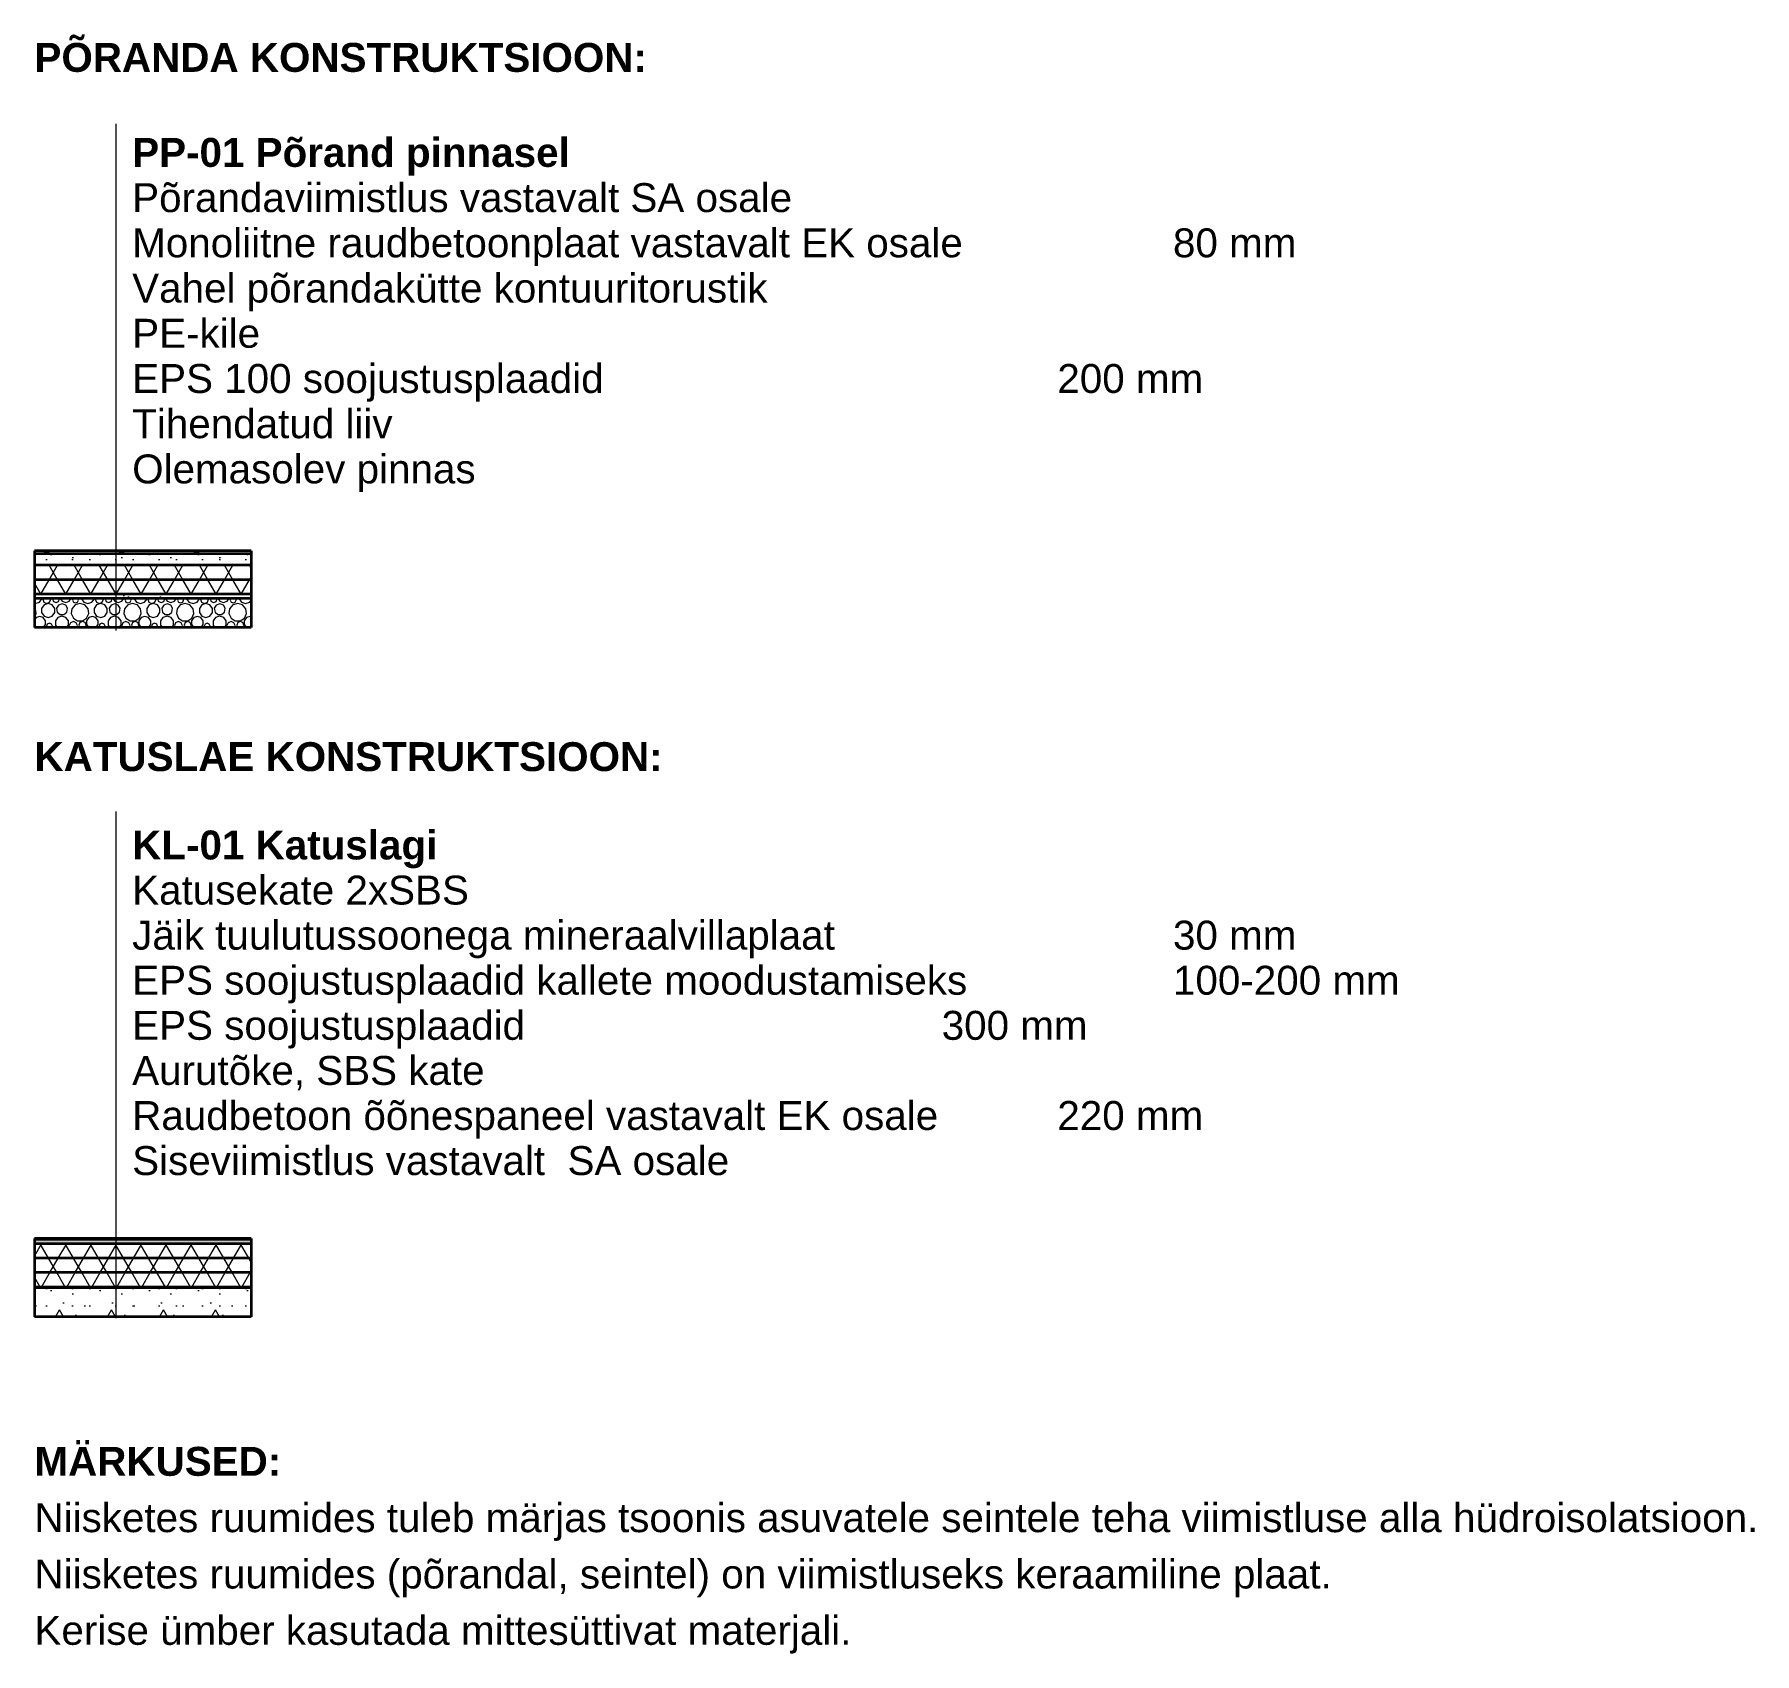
# Model space of a CAD drawing. Header units: millimetres. Extents: x -777562 to -765662, y -7625 to 3571.
import ezdxf

# ---------------------------------------------------------------- set-up
doc = ezdxf.new("R2010")
doc.units = ezdxf.units.MM
doc.header["$MEASUREMENT"] = 0
doc.layers.add('New_0', color=7, linetype='Continuous')
for name, color, linetype, lineweight in [('New_0_Pen_No__1', 7, 'Continuous', 13), ('New_0_Pen_No__21', 7, 'Continuous', 35), ('New_Annotation - Text_Pen_No__1', 7, 'Continuous', 13), ('New_Shell - Roof_Pen_No__1', 7, 'Continuous', 13)]:
    doc.layers.add(name, color=color, linetype=linetype, lineweight=lineweight)
doc.styles.add('GENERATED_STYLE_1', font='')
doc.styles.get('GENERATED_STYLE_1').set_extended_font_data('Arial', bold=True)
pattern_1 = [(0, (0, 0), (0, 623.5383), [60, -300]), (0, (180, 311.8), (0, 623.5383), [60, -300]), (60, (0, 0), (-540, 311.76916), [60, -300]), (60, (360, 0), (-540, 311.76916), [60, -300]), (120, (60, 0), (540, 311.76916), [60, -300]), (120, (420, 0), (540, 311.76916), [60, -300]), (0, (0, 60), (0, 120.000005), [0, -120.000005, 0, -180.000007]), (45, (60, 60), (-84.852817, 84.852817), [0, -90.000004, 0, -150.000006])]
pattern_2 = [(60, (0, 0), (-129.90381, 75), []), (120, (0, 0), (129.90381, 75), [])]

# ---------------------------------------------------------------- blocks, each defined once
blk = doc.blocks.new('*X1')
at = {"layer": 'New_0_Pen_No__1', "color": 7, "linetype": 'Continuous', "lineweight": 13}
for p, q in [((-777556, -364), (-777528, -355)), ((-777528, -355), (-777511, -331)), ((-777511, -331), (-777511, -330)), ((-777503, -330), (-777505, -335)), ((-777505, -335), (-777497, -356)), ((-777497, -356), (-777477, -364)), ((-777477, -364), (-777457, -356)), ((-777457, -356), (-777448, -335)), ((-777448, -335), (-777450, -330)), ((-777437, -330), (-777438, -332)), ((-777438, -332), (-777431, -350)), ((-777431, -350), (-777413, -357)), ((-777413, -357), (-777395, -350)), ((-777395, -350), (-777388, -332)), ((-777388, -332), (-777389, -330)), ((-777384, -330), (-777371, -349)), ((-777371, -349), (-777346, -357)), ((-777346, -357), (-777321, -349)), ((-777321, -349), (-777307, -330)), ((-777295, -330), (-777299, -340)), ((-777299, -340), (-777293, -354)), ((-777293, -354), (-777278, -360)), ((-777278, -360), (-777264, -354)), ((-777264, -354), (-777258, -340)), ((-777258, -340), (-777262, -330)), ((-777237, -330), (-777237, -331)), ((-777237, -331), (-777220, -355)), ((-777220, -355), (-777192, -364)), ((-777192, -364), (-777164, -355)), ((-777164, -355), (-777147, -331)), ((-777147, -331), (-777147, -330)), ((-777139, -330), (-777142, -335)), ((-777142, -335), (-777133, -356)), ((-777133, -356), (-777113, -364)), ((-777113, -364), (-777093, -356)), ((-777093, -356), (-777085, -335)), ((-777085, -335), (-777087, -330)), ((-777074, -330), (-777074, -332)), ((-777074, -332), (-777067, -350)), ((-777067, -350), (-777049, -357)), ((-777049, -357), (-777032, -350)), ((-777032, -350), (-777024, -332)), ((-777024, -332), (-777025, -330)), ((-777020, -330), (-777007, -349)), ((-777007, -349), (-776982, -357)), ((-776982, -357), (-776957, -349)), ((-776957, -349), (-776943, -330)), ((-776931, -330), (-776935, -340)), ((-776935, -340), (-776929, -354)), ((-776929, -354), (-776915, -360)), ((-776915, -360), (-776900, -354)), ((-776900, -354), (-776894, -340)), ((-776894, -340), (-776898, -330)), ((-776873, -330), (-776873, -331)), ((-776873, -331), (-776856, -355)), ((-776856, -355), (-776828, -364)), ((-776828, -364), (-776801, -355)), ((-776801, -355), (-776783, -331)), ((-776783, -331), (-776783, -330)), ((-776776, -330), (-776778, -335)), ((-776778, -335), (-776770, -356)), ((-776770, -356), (-776749, -364)), ((-776749, -364), (-776729, -356)), ((-776729, -356), (-776721, -335)), ((-776721, -335), (-776723, -330)), ((-776710, -330), (-776711, -332)), ((-776711, -332), (-776703, -350)), ((-776703, -350), (-776686, -357)), ((-776686, -357), (-776668, -350)), ((-776668, -350), (-776661, -332)), ((-776661, -332), (-776661, -330)), ((-776657, -330), (-776643, -349)), ((-776643, -349), (-776618, -357)), ((-776618, -357), (-776593, -349)), ((-776593, -349), (-776580, -330)), ((-776568, -330), (-776572, -340)), ((-776572, -340), (-776565, -354)), ((-776565, -354), (-776551, -360)), ((-776551, -360), (-776536, -354)), ((-776536, -354), (-776530, -340)), ((-776530, -340), (-776534, -330)), ((-776510, -330), (-776510, -331)), ((-776510, -331), (-776493, -355)), ((-776493, -355), (-776465, -364)), ((-776465, -364), (-776437, -355)), ((-776437, -355), (-776420, -331)), ((-776420, -331), (-776420, -330)), ((-776412, -330), (-776414, -335)), ((-776414, -335), (-776406, -356)), ((-776406, -356), (-776386, -364)), ((-776386, -364), (-776366, -356)), ((-776366, -356), (-776357, -335)), ((-776357, -335), (-776359, -330)), ((-776346, -330), (-776347, -332)), ((-776347, -332), (-776340, -350)), ((-776340, -350), (-776322, -357)), ((-776322, -357), (-776304, -350)), ((-776304, -350), (-776297, -332)), ((-776297, -332), (-776298, -330)), ((-776293, -330), (-776280, -349)), ((-776280, -349), (-776255, -357)), ((-776255, -357), (-776230, -349)), ((-776230, -349), (-776216, -330)), ((-776204, -330), (-776208, -340)), ((-776208, -340), (-776202, -354)), ((-776202, -354), (-776187, -360)), ((-776187, -360), (-776173, -354)), ((-776173, -354), (-776166, -340)), ((-776166, -340), (-776170, -330)), ((-776146, -330), (-776146, -331)), ((-776146, -331), (-776129, -355)), ((-776129, -355), (-776101, -364)), ((-776101, -364), (-776073, -355)), ((-776073, -355), (-776062, -340)), ((-777562, -361), (-777556, -364)), ((-777555, -400), (-777562, -391)), ((-777562, -461), (-777550, -434)), ((-777551, -462), (-777562, -478)), ((-777550, -434), (-777555, -400)), ((-777526, -454), (-777551, -462)), ((-777501, -462), (-777526, -454)), ((-777495, -374), (-777513, -398)), ((-777513, -398), (-777513, -427)), ((-777513, -427), (-777495, -451)), ((-777485, -483), (-777501, -462)), ((-777467, -365), (-777495, -374)), ((-777495, -451), (-777467, -460)), ((-777439, -374), (-777467, -365)), ((-777467, -460), (-777439, -451)), ((-777422, -398), (-777439, -374)), ((-777439, -451), (-777422, -427)), ((-777422, -427), (-777422, -398)), ((-777400, -460), (-777417, -484)), ((-777396, -375), (-777409, -397)), ((-777409, -397), (-777404, -423)), ((-777404, -423), (-777384, -440)), ((-777372, -451), (-777400, -460)), ((-777371, -366), (-777396, -375)), ((-777384, -440), (-777358, -440)), ((-777344, -460), (-777372, -451)), ((-777346, -375), (-777371, -366)), ((-777358, -440), (-777338, -423)), ((-777333, -397), (-777346, -375)), ((-777327, -484), (-777344, -460)), ((-777338, -423), (-777333, -397)), ((-777303, -400), (-777308, -434)), ((-777308, -434), (-777293, -465)), ((-777280, -374), (-777303, -400)), ((-777293, -465), (-777264, -484)), ((-777247, -364), (-777280, -374)), ((-777214, -374), (-777247, -364)), ((-777230, -484), (-777201, -465)), ((-777191, -400), (-777214, -374)), ((-777187, -462), (-777202, -483)), ((-777201, -465), (-777186, -434)), ((-777186, -434), (-777191, -400)), ((-777162, -454), (-777187, -462)), ((-777137, -462), (-777162, -454)), ((-777132, -374), (-777149, -398)), ((-777149, -398), (-777149, -427)), ((-777149, -427), (-777132, -451)), ((-777121, -483), (-777137, -462)), ((-777103, -365), (-777132, -374)), ((-777132, -451), (-777103, -460)), ((-777075, -374), (-777103, -365)), ((-777103, -460), (-777075, -451)), ((-777058, -398), (-777075, -374)), ((-777075, -451), (-777058, -427)), ((-777058, -427), (-777058, -398)), ((-777036, -460), (-777053, -484)), ((-777032, -375), (-777045, -397)), ((-777045, -397), (-777041, -423)), ((-777041, -423), (-777021, -440)), ((-777008, -451), (-777036, -460)), ((-777007, -366), (-777032, -375)), ((-777021, -440), (-776994, -440)), ((-776981, -460), (-777008, -451)), ((-776983, -375), (-777007, -366)), ((-776994, -440), (-776974, -423)), ((-776970, -397), (-776983, -375)), ((-776963, -484), (-776981, -460)), ((-776974, -423), (-776970, -397)), ((-776939, -400), (-776944, -434)), ((-776944, -434), (-776930, -465)), ((-776916, -374), (-776939, -400)), ((-776930, -465), (-776901, -484)), ((-776883, -364), (-776916, -374)), ((-776850, -374), (-776883, -364)), ((-776866, -484), (-776837, -465)), ((-776828, -400), (-776850, -374)), ((-776823, -462), (-776839, -483)), ((-776837, -465), (-776823, -434)), ((-776823, -434), (-776828, -400)), ((-776798, -454), (-776823, -462)), ((-776773, -462), (-776798, -454)), ((-776768, -374), (-776785, -398)), ((-776785, -398), (-776785, -427)), ((-776785, -427), (-776768, -451)), ((-776758, -483), (-776773, -462)), ((-776740, -365), (-776768, -374)), ((-776768, -451), (-776740, -460)), ((-776712, -374), (-776740, -365)), ((-776740, -460), (-776712, -451)), ((-776694, -398), (-776712, -374)), ((-776712, -451), (-776694, -427)), ((-776694, -427), (-776694, -398)), ((-776673, -460), (-776690, -484)), ((-776668, -375), (-776682, -397)), ((-776682, -397), (-776677, -423)), ((-776677, -423), (-776657, -440)), ((-776645, -451), (-776673, -460)), ((-776644, -366), (-776668, -375)), ((-776657, -440), (-776631, -440)), ((-776617, -460), (-776645, -451)), ((-776619, -375), (-776644, -366)), ((-776631, -440), (-776611, -423)), ((-776606, -397), (-776619, -375)), ((-776600, -484), (-776617, -460)), ((-776611, -423), (-776606, -397)), ((-776575, -400), (-776580, -434)), ((-776580, -434), (-776566, -465)), ((-776553, -374), (-776575, -400)), ((-776566, -465), (-776537, -484)), ((-776520, -364), (-776553, -374)), ((-776487, -374), (-776520, -364)), ((-776502, -484), (-776473, -465)), ((-776464, -400), (-776487, -374)), ((-776460, -462), (-776475, -483)), ((-776473, -465), (-776459, -434)), ((-776459, -434), (-776464, -400)), ((-776435, -454), (-776460, -462)), ((-776410, -462), (-776435, -454)), ((-776404, -374), (-776421, -398)), ((-776421, -398), (-776421, -427)), ((-776421, -427), (-776404, -451)), ((-776394, -483), (-776410, -462)), ((-776376, -365), (-776404, -374)), ((-776404, -451), (-776376, -460)), ((-776348, -374), (-776376, -365)), ((-776376, -460), (-776348, -451)), ((-776331, -398), (-776348, -374)), ((-776348, -451), (-776331, -427)), ((-776331, -427), (-776331, -398)), ((-776309, -460), (-776326, -484)), ((-776305, -375), (-776318, -397)), ((-776318, -397), (-776313, -423)), ((-776313, -423), (-776293, -440)), ((-776281, -451), (-776309, -460)), ((-776280, -366), (-776305, -375)), ((-776293, -440), (-776267, -440)), ((-776253, -460), (-776281, -451)), ((-776255, -375), (-776280, -366)), ((-776267, -440), (-776247, -423)), ((-776242, -397), (-776255, -375)), ((-776236, -484), (-776253, -460)), ((-776247, -423), (-776242, -397)), ((-776212, -400), (-776217, -434)), ((-776217, -434), (-776202, -465)), ((-776189, -374), (-776212, -400)), ((-776202, -465), (-776173, -484)), ((-776156, -364), (-776189, -374)), ((-776123, -374), (-776156, -364)), ((-776139, -484), (-776110, -465)), ((-776100, -400), (-776123, -374)), ((-776096, -462), (-776111, -483)), ((-776110, -465), (-776095, -434)), ((-776095, -434), (-776100, -400)), ((-776071, -454), (-776096, -462)), ((-776062, -456), (-776071, -454)), ((-777562, -514), (-777551, -530)), ((-777500, -530), (-777485, -509)), ((-777485, -509), (-777485, -483)), ((-777473, -507), (-777479, -522)), ((-777479, -522), (-777475, -530)), ((-777458, -501), (-777473, -507)), ((-777444, -507), (-777458, -501)), ((-777438, -522), (-777444, -507)), ((-777441, -530), (-777438, -522)), ((-777417, -484), (-777417, -513)), ((-777417, -513), (-777405, -530)), ((-777340, -530), (-777327, -513)), ((-777327, -513), (-777327, -484)), ((-777313, -497), (-777322, -517)), ((-777322, -517), (-777317, -530)), ((-777293, -489), (-777313, -497)), ((-777273, -497), (-777293, -489)), ((-777265, -517), (-777273, -497)), ((-777270, -530), (-777265, -517)), ((-777264, -484), (-777230, -484)), ((-777247, -496), (-777254, -514)), ((-777254, -514), (-777248, -530)), ((-777229, -489), (-777247, -496)), ((-777212, -496), (-777229, -489)), ((-777204, -514), (-777212, -496)), ((-777211, -530), (-777204, -514)), ((-777202, -483), (-777202, -509)), ((-777202, -509), (-777187, -530)), ((-777137, -530), (-777121, -509)), ((-777121, -509), (-777121, -483)), ((-777109, -507), (-777115, -522)), ((-777115, -522), (-777112, -530)), ((-777095, -501), (-777109, -507)), ((-777080, -507), (-777095, -501)), ((-777074, -522), (-777080, -507)), ((-777077, -530), (-777074, -522)), ((-777053, -484), (-777053, -513)), ((-777053, -513), (-777041, -530)), ((-776976, -530), (-776963, -513)), ((-776963, -513), (-776963, -484)), ((-776950, -497), (-776958, -517)), ((-776958, -517), (-776953, -530)), ((-776929, -489), (-776950, -497)), ((-776909, -497), (-776929, -489)), ((-776901, -517), (-776909, -497)), ((-776906, -530), (-776901, -517)), ((-776901, -484), (-776866, -484)), ((-776883, -496), (-776891, -514)), ((-776891, -514), (-776884, -530)), ((-776866, -489), (-776883, -496)), ((-776848, -496), (-776866, -489)), ((-776841, -514), (-776848, -496)), ((-776847, -530), (-776841, -514)), ((-776839, -483), (-776839, -509)), ((-776839, -509), (-776824, -530)), ((-776773, -530), (-776758, -509)), ((-776758, -509), (-776758, -483)), ((-776745, -507), (-776752, -522)), ((-776752, -522), (-776748, -530)), ((-776731, -501), (-776745, -507)), ((-776716, -507), (-776731, -501)), ((-776710, -522), (-776716, -507)), ((-776714, -530), (-776710, -522)), ((-776690, -484), (-776690, -513)), ((-776690, -513), (-776677, -530)), ((-776612, -530), (-776600, -513)), ((-776600, -513), (-776600, -484)), ((-776586, -497), (-776594, -517)), ((-776594, -517), (-776589, -530)), ((-776566, -489), (-776586, -497)), ((-776546, -497), (-776566, -489)), ((-776537, -517), (-776546, -497)), ((-776542, -530), (-776537, -517)), ((-776537, -484), (-776502, -484)), ((-776520, -496), (-776527, -514)), ((-776527, -514), (-776520, -530)), ((-776502, -489), (-776520, -496)), ((-776484, -496), (-776502, -489)), ((-776477, -514), (-776484, -496)), ((-776484, -530), (-776477, -514)), ((-776475, -483), (-776475, -509)), ((-776475, -509), (-776460, -530)), ((-776409, -530), (-776394, -509)), ((-776394, -509), (-776394, -483)), ((-776382, -507), (-776388, -522)), ((-776388, -522), (-776384, -530)), ((-776367, -501), (-776382, -507)), ((-776353, -507), (-776367, -501)), ((-776346, -522), (-776353, -507)), ((-776350, -530), (-776346, -522)), ((-776326, -484), (-776326, -513)), ((-776326, -513), (-776314, -530)), ((-776248, -530), (-776236, -513)), ((-776236, -513), (-776236, -484)), ((-776222, -497), (-776231, -517)), ((-776231, -517), (-776225, -530)), ((-776202, -489), (-776222, -497)), ((-776182, -497), (-776202, -489)), ((-776173, -517), (-776182, -497)), ((-776179, -530), (-776173, -517)), ((-776173, -484), (-776139, -484)), ((-776156, -496), (-776163, -514)), ((-776163, -514), (-776157, -530)), ((-776138, -489), (-776156, -496)), ((-776120, -496), (-776138, -489)), ((-776113, -514), (-776120, -496)), ((-776120, -530), (-776113, -514)), ((-776111, -483), (-776111, -509)), ((-776111, -509), (-776096, -530))]:
    blk.add_line(p, q, dxfattribs=at)
blk = doc.blocks.new('*X2')
at = {"layer": 'New_0', "linetype": 'Continuous', "lineweight": 0, "true_color": 0x000000}
blk.add_hatch(color=18, dxfattribs=at).paths.add_polyline_path([(-777562, -4761), (-777562, -4791), (-776062, -4791), (-776062, -4761)])
blk = doc.blocks.new('*X3')
at = {"layer": 'New_0', "linetype": 'Continuous', "lineweight": 0, "true_color": 0x000000}
for points in [[(-777450, -4756), (-777562, -4756), (-777562, -4761), (-777450, -4761)], [(-777300, -4761), (-777150, -4761), (-777150, -4756), (-777300, -4756)], [(-777000, -4761), (-776850, -4761), (-776850, -4756), (-777000, -4756)], [(-776700, -4761), (-776550, -4761), (-776550, -4756), (-776700, -4756)], [(-776400, -4761), (-776250, -4761), (-776250, -4756), (-776400, -4756)], [(-776100, -4756), (-776100, -4761), (-776062, -4761), (-776062, -4756)]]:
    blk.add_hatch(color=18, dxfattribs=at).paths.add_polyline_path(points)
blk = doc.blocks.new('*X4')
at = {"layer": 'New_0', "linetype": 'Continuous', "lineweight": 0, "true_color": 0x000000}
for points in [[(-777450, -5091), (-777562, -5091), (-777562, -5096), (-777450, -5096)], [(-777150, -5091), (-777300, -5091), (-777300, -5096), (-777150, -5096)], [(-776850, -5091), (-777000, -5091), (-777000, -5096), (-776850, -5096)], [(-776550, -5091), (-776700, -5091), (-776700, -5096), (-776550, -5096)], [(-776250, -5091), (-776400, -5091), (-776400, -5096), (-776250, -5096)], [(-776062, -5091), (-776100, -5091), (-776100, -5096), (-776062, -5096)]]:
    blk.add_hatch(color=18, dxfattribs=at).paths.add_polyline_path(points)

msp = doc.modelspace()

# ---------------------------------------------------------------- hatches: boundary and pattern name
at = {"layer": 'New_0', "linetype": 'Continuous', "lineweight": 0, "true_color": 0x000000}
h = msp.add_hatch(dxfattribs=at)
h.set_pattern_fill('Wood_0001', color=18, style=0, pattern_type=2)
h.set_pattern_definition([(10, (0, 0), (-15.628336, 88.632695), [])])
h.paths.add_polyline_path([(-776062, 0), (-777562, 0), (-777562, -20), (-776062, -20)])
h = msp.add_hatch(dxfattribs=at)
h.set_pattern_fill('Structural_Concrete_0001', color=18, style=0, pattern_type=2)
h.set_pattern_definition(pattern_1)
h.paths.add_polyline_path([(-777562, -20), (-777562, -100), (-776062, -100), (-776062, -20)])
h = msp.add_hatch(dxfattribs=at)
h.set_pattern_fill('Batt_Insulation_0001', color=18, style=0, pattern_type=2)
h.set_pattern_definition(pattern_2)
h.paths.add_polyline_path([(-777562, -100), (-777562, -200), (-776062, -200), (-776062, -100)])
h = msp.add_hatch(dxfattribs=at)
h.set_pattern_fill('Batt_Insulation_0001', color=18, style=0, pattern_type=2)
h.set_pattern_definition(pattern_2)
h.paths.add_polyline_path([(-777562, -200), (-777562, -300), (-776062, -300), (-776062, -200)])
h = msp.add_hatch(dxfattribs=at)
h.set_pattern_fill('Cut_Stone_0001', color=18, style=0, pattern_type=2)
h.set_pattern_definition([(45, (0, 350), (-111.369318, 111.369318), [0, -105, 0, -157.5]), (110, (350, 350), (148.001588, 53.868173), [0, -77, 0, -133])])
h.paths.add_polyline_path([(-777562, -300), (-777562, -330), (-776062, -330), (-776062, -300)])
h = msp.add_hatch(dxfattribs=at)
h.set_pattern_fill('Batt_Insulation_0001', color=18, style=0, pattern_type=2)
h.set_pattern_definition(pattern_2)
h.paths.add_polyline_path([(-777562, -4791), (-777562, -4891), (-776062, -4891), (-776062, -4791)])
h = msp.add_hatch(dxfattribs=at)
h.set_pattern_fill('Batt_Insulation_0001', color=18, style=0, pattern_type=2)
h.set_pattern_definition(pattern_2)
h.paths.add_polyline_path([(-777562, -4891), (-777562, -4991), (-776062, -4991), (-776062, -4891)])
h = msp.add_hatch(dxfattribs=at)
h.set_pattern_fill('Batt_Insulation_0001', color=18, style=0, pattern_type=2)
h.set_pattern_definition(pattern_2)
h.paths.add_polyline_path([(-777562, -4991), (-777562, -5091), (-776062, -5091), (-776062, -4991)])
h = msp.add_hatch(dxfattribs=at)
h.set_pattern_fill('Structural_Concrete_0001', color=18, style=0, pattern_type=2)
h.set_pattern_definition(pattern_1)
h.paths.add_polyline_path([(-777562, -5096), (-777562, -5296), (-776062, -5296), (-776062, -5096)])

# ---------------------------------------------------------------- linework, layer by layer
at = {"layer": 'New_0_Pen_No__21', "color": 7, "linetype": 'Continuous', "lineweight": 35}
for p, q in [((-776062, 0), (-777562, 0)), ((-776062, -20), (-777562, -20)), ((-776062, -100), (-777562, -100)), ((-776062, -200), (-777562, -200)), ((-776062, -300), (-777562, -300)), ((-776062, -330), (-777562, -330)), ((-776062, -530), (-777562, -530)), ((-776062, -4756), (-777562, -4756)), ((-776062, -4761), (-777562, -4761)), ((-776062, -4791), (-777562, -4791)), ((-776062, -4891), (-777562, -4891)), ((-776062, -4991), (-777562, -4991)), ((-776062, -5091), (-777562, -5091)), ((-776062, -5096), (-777562, -5096)), ((-776062, -5296), (-777562, -5296))]:
    msp.add_line(p, q, dxfattribs=at)
at = {"layer": 'New_0_Pen_No__21', "color": 7, "linetype": 'Continuous', "lineweight": 35, "flags": 128}
for points in [[(-777562, 0), (-777562, -20), (-777562, -100), (-777562, -200), (-777562, -300), (-777562, -330), (-777562, -530)], [(-776062, 0), (-776062, -20), (-776062, -100), (-776062, -200), (-776062, -300), (-776062, -330), (-776062, -530)], [(-777562, -4756), (-777562, -4761), (-777562, -4791), (-777562, -4891), (-777562, -4991), (-777562, -5091), (-777562, -5096), (-777562, -5296)], [(-776062, -4756), (-776062, -4761), (-776062, -4791), (-776062, -4891), (-776062, -4991), (-776062, -5091), (-776062, -5096), (-776062, -5296)]]:
    msp.add_lwpolyline(points, dxfattribs=at)
at = {"layer": 'New_Shell - Roof_Pen_No__1', "color": 7, "linetype": 'Continuous', "lineweight": 13}
for p, q in [((-776998, 2953), (-776998, -550)), ((-776998, -1803), (-776998, -5306))]:
    msp.add_line(p, q, dxfattribs=at)

# ---------------------------------------------------------------- block references
at = {"layer": 'New_0', "lineweight": 0}
for name in ['*X1', '*X3', '*X2', '*X4']:
    msp.add_blockref(name, (0, 0), dxfattribs=at)

# ---------------------------------------------------------------- texts
at = {"layer": 'New_Annotation - Text_Pen_No__1', "color": 7, "linetype": 'Continuous', "lineweight": 13, "char_height": 200, "attachment_point": 1, "style": 'GENERATED_STYLE_1'}
for s, insert in [('\\A1;{\\pqj;\\fArial|b1|i0|c0|p34;PÕRANDA KONSTRUKTSIOON:}', (-777562, 3512)), ('\\A1;{\\pqj;\\fArial|b1|i0|c0|p34;KATUSLAE \\fArial|b1|i0|c0|p34;KONSTRUKTSIOON:}', (-777562, -1323))]:
    msp.add_mtext(s, dxfattribs=dict(at, insert=insert))
for s, insert, line_spacing_factor in [('\\A1;{\\pql;\\fArial|b1|i0|c0|p34;PP-01 Põrand pinnasel\\P\\pql;\\fArial|b0|i0|c0|p34;Põrandaviimistlus vastavalt SA osale\\P\\pql;\\fArial|b0|i0|c0|p34;Monoliitne raudbetoonplaat vastavalt EK osale ^I^I80 mm\\P\\pql;\\fArial|b0|i0|c0|p34;Vahel põrandakütte kontuuritorustik\\P\\pql;\\fArial|b0|i0|c0|p34;PE-kile\\P\\pql;\\fArial|b0|i0|c0|p34;EPS 100\\fArial|b0|i0|c0|p34; soojustusplaadid ^I^I^I^I200 mm\\P\\pql;\\fArial|b0|i0|c0|p34;Tihendatud liiv ^I^I^I^I^I\\P\\pql;\\fArial|b0|i0|c0|p34;Olemasolev pinnas}', (-776886, 2855), 0.937811), ('\\A1;{\\pql;\\fArial|b1|i0|c0|p34;KL-01 Katuslagi\\P\\pql;\\fArial|b0|i0|c0|p34;Katusekate 2xSBS\\P\\pql;\\fArial|b0|i0|c0|p34;Jäik tuulutussoonega mineraalvillaplaat ^I^I^I30 mm\\P\\pql;\\fArial|b0|i0|c0|p34;EPS soojustusplaadid kallete moodustamiseks^I^I100-200 mm\\P\\pql;\\fArial|b0|i0|c0|p34;EPS soojustusplaadid ^I^I^I^I300 mm\\P\\pql;\\fArial|b0|i0|c0|p34;Aurutõke, SBS kate\\P\\pql;\\fArial|b0|i0|c0|p34;Raudbetoon õõnespaneel vastavalt EK osale^I^I220 mm\\P\\pql;\\fArial|b0|i0|c0|p34;Siseviimistlus vastavalt  SA osale}', (-776886, -1934), 0.935119), ('\\A1;{\\pqj;\\fArial|b1|i0|c0|p34;MÄRKUSED:\\P\\pqj;\\fArial|b0|i0|c0|p34;Niisketes ruumides tuleb märjas tsoonis asuvatele seintele teha viimistluse alla hüdroisolatsioon.\\P\\pqj;\\fArial|b0|i0|c0|p34;Niisketes ruumides (põrandal, seintel) on viimistluseks keraamiline plaat.\\P\\pqj;\\fArial|b0|i0|c0|p34;Kerise ümber kasutada mittesüttivat materjali.}', (-777562, -6196), 1.168429)]:
    msp.add_mtext(s, dxfattribs=dict(at, insert=insert, line_spacing_factor=line_spacing_factor))

doc.saveas('drawing.dxf')
